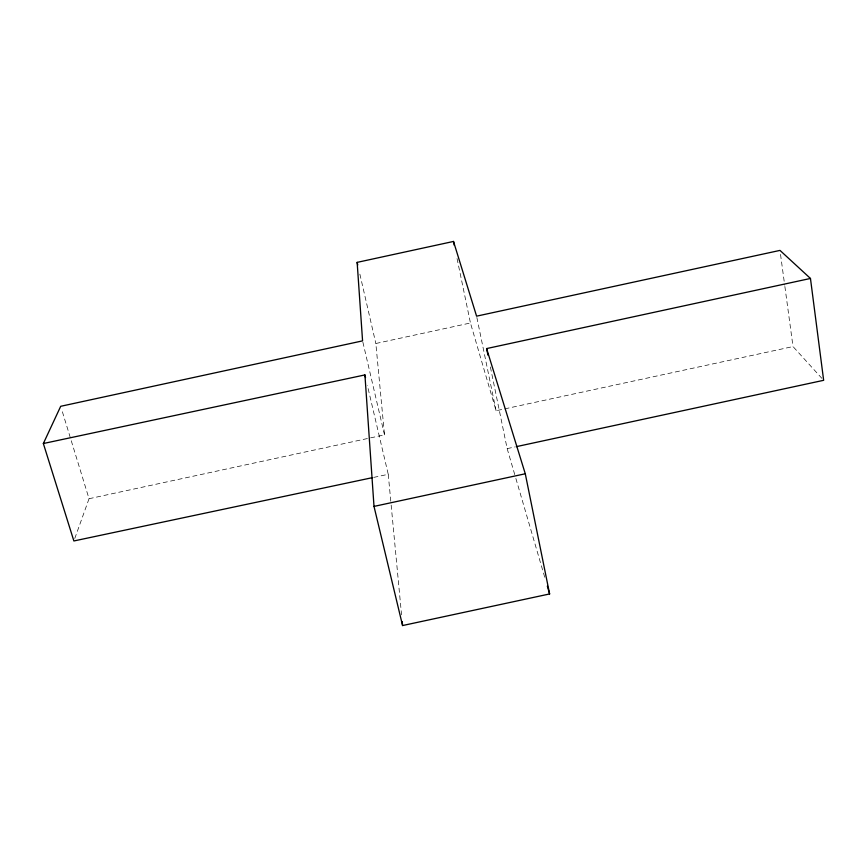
<?xml version="1.0" encoding="UTF-8"?>
<svg xmlns="http://www.w3.org/2000/svg" width="867" height="867" viewBox="0 0 867 867"><rect width="100%" height="100%" fill="white"/><g stroke="black" fill="none" stroke-linecap="round" stroke-linejoin="round"><path stroke-width="0.65" stroke-dasharray="4.33 3.25" d="M74.768 538.483L89.041 498.72L61.882 410.145M89.041 498.72L384.504 434.855L375.844 343.495L470.456 322.99L496.087 410.741L793.012 346.562L821.851 378.315M490.386 367.012L507.162 448.629L515.074 446.928M373.71 477.392L388.243 474.303L367.38 385.392M507.162 448.629L515.497 477.175M515.876 478.476L545.061 578.376M362.883 342.183L384.504 434.855M359.87 274.145L375.844 343.495M457.05 258.55L470.456 322.99M476.861 317.474L496.087 410.741M780.528 254.41L784.689 285.124M784.873 286.468L793.012 346.562M388.243 474.303L391.028 503.749M391.158 505.093L401.551 614.844"/><path stroke-width="1.3" d="M372.387 477.663L73.879 540.965L43.35 443.525L60.701 406.298L362.569 340.872L357.15 262.376L453.495 241.449L476.59 316.162L779.986 250.4L810.461 278.459L823.65 380.31L516.385 446.635M487.958 355.167L486.604 348.577L810.461 278.459M374.002 506.404L525.283 473.772L549.613 593.949L402.57 625.551L374.002 506.404L364.92 374.923L43.35 443.525M486.604 348.577L525.283 473.772M547.337 586.157L549.613 593.949M364.92 374.923L365.538 377.546M357.15 262.376L357.757 264.988M453.495 241.449L454.319 245.394M402.19 621.541L402.57 625.551"/></g></svg>
